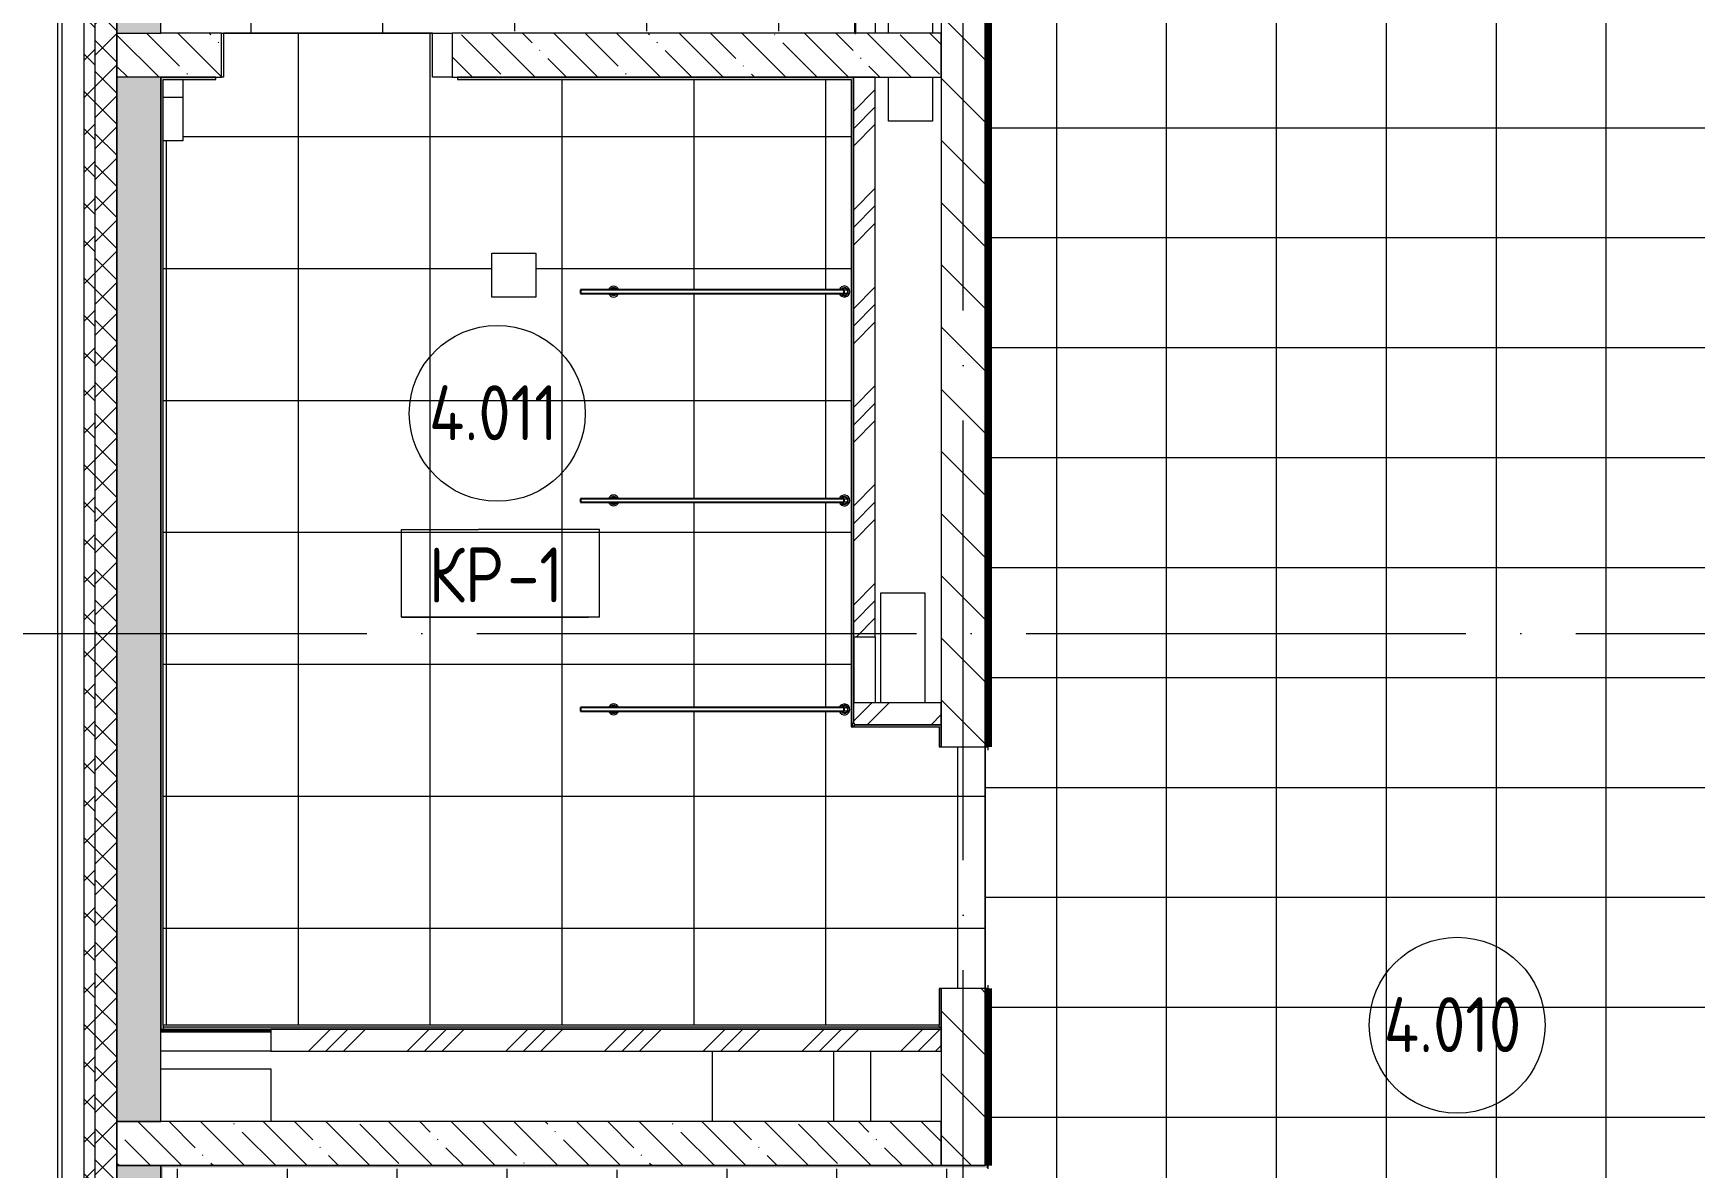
# Model space of a CAD drawing. Header units: millimetres. Extents: x 97 to 61947, y -4357 to 61202.
# Drawn here: x 43030 to 50588, y 37545 to 42705 of the extents above; entities that cross this region are included whole.
import ezdxf

# ---------------------------------------------------------------- set-up
doc = ezdxf.new("R2010")
doc.units = ezdxf.units.MM
doc.linetypes.add('ADSK_Линия сетки', pattern=[2500, 2000, -250, 0, -250])
for name, color, linetype, lineweight in [('A-AREA-____-IDEN', 2, 'Continuous', 20), ('A-FLOR-____-IDEN', 11, 'Continuous', 20), ('A-FLOR-____-OTLN', 192, 'Continuous', 9), ('A-FLOR-____-PATT', 8, 'Continuous', 9), ('A-GENM-____-MCUT', 13, 'Continuous', 9), ('A-GENM-____-OTLN', 13, 'Continuous', 9), ('A-WALL-____-MCUT', 113, 'Continuous', 9), ('A-WALL-____-PATT', 111, 'Continuous', 9), ('A-WALL-FNSH-MCUT', 113, 'Continuous', 9), ('I-WALL-____-OTLN', 2, 'Continuous', 9), ('S-COLS-____-MCUT', 52, 'Continuous', 9), ('S-COLS-____-OTLN', 52, 'Continuous', 9), ('S-GRID-____-OTLN', 1, 'Continuous', 9)]:
    doc.layers.add(name, color=color, linetype=linetype, lineweight=lineweight)
doc.styles.add('GOST Common', font='GOST_Common.ttf', dxfattribs={"width": 0.9, "height": 250})
pattern_1 = [(45, (0, 0), (-224.5064, 224.5064), []), (45, (79.38, 0), (0, 449.0128), []), (45, (-79.38, 0), (0, 449.0128), [])]
pattern_2 = [(135, (0, 0), (-142.5612, -142.5612), []), (135, (142.56, 0), (-142.5612, -142.5612), [252.016, -50.403, 3.353, -47.05])]

# ---------------------------------------------------------------- blocks, each defined once
blk = doc.blocks.new('131_Сантехническая перегородка - СП-1 3 1200-43197775-О_АИ_ПП_12_600_Целиком')
at = {"layer": 'A-GENM-____-MCUT', "color": 130, "lineweight": 25}
for p, q in [((1200, 8), (0, 8)), ((0, 8), (0, -8)), ((1200, -8), (1200, 8)), ((0, -8), (1200, -8))]:
    blk.add_line(p, q, dxfattribs=at)
at = {"layer": 'A-GENM-____-OTLN', "color": 250}
for p, q in [((1206, 8), (1207.7, 8)), ((1209.5, 8), (1213.3, 8)), ((1213.3, -8), (1209.5, -8))]:
    blk.add_line(p, q, dxfattribs=at)
at = {"layer": 'A-GENM-____-OTLN', "color": 250, "flags": 128}
for points in [[(163.3, 8), (162.9, 8.5), (162.6, 9), (162.2, 9.5), (161.8, 9.9), (161.4, 10.4), (161, 10.8), (160.5, 11.2), (160.1, 11.6), (159.6, 12), (159.1, 12.3), (158.6, 12.7), (158.1, 13), (157.6, 13.3), (157.1, 13.6), (156.5, 13.8), (156, 14), (155.4, 14.3), (154.8, 14.4), (154.2, 14.6), (153.6, 14.7), (153.1, 14.9), (152.5, 14.9), (151.9, 15), (151.3, 15.1), (150.7, 15.1), (150.1, 15.1), (149.4, 15), (148.8, 15), (148.2, 14.9), (147.7, 14.8), (147.1, 14.7), (146.5, 14.5), (145.9, 14.4), (145.3, 14.2), (144.8, 13.9), (144.2, 13.7), (143.7, 13.4), (143.1, 13.2), (142.6, 12.9), (142.1, 12.5), (141.6, 12.2), (141.1, 11.8), (140.7, 11.4), (140.2, 11), (139.8, 10.6), (139.4, 10.2), (139, 9.7), (138.6, 9.3), (138.2, 8.8), (137.9, 8.3), (137.7, 8)], [(1213.3, 8), (1212.9, 8.5), (1212.6, 9), (1212.2, 9.5), (1211.8, 9.9), (1211.4, 10.4), (1211, 10.8), (1210.5, 11.2), (1210.1, 11.6), (1209.6, 12), (1209.1, 12.3), (1208.6, 12.7), (1208.1, 13), (1207.6, 13.3), (1207.1, 13.6), (1206.5, 13.8), (1206, 14), (1205.4, 14.3), (1204.8, 14.4), (1204.2, 14.6), (1203.6, 14.7), (1203.1, 14.9), (1202.5, 14.9), (1201.9, 15), (1201.3, 15.1), (1200.7, 15.1), (1200.1, 15.1), (1199.4, 15), (1198.8, 15), (1198.2, 14.9), (1197.7, 14.8), (1197.1, 14.7), (1196.5, 14.5), (1195.9, 14.4), (1195.3, 14.2), (1194.8, 13.9), (1194.2, 13.7), (1193.7, 13.4), (1193.1, 13.2), (1192.6, 12.9), (1192.1, 12.5), (1191.6, 12.2), (1191.1, 11.8), (1190.7, 11.4), (1190.2, 11), (1189.8, 10.6), (1189.4, 10.2), (1189, 9.7), (1188.6, 9.3), (1188.2, 8.8), (1187.9, 8.3), (1187.7, 8)], [(137.7, -8), (138, -8.5), (138.4, -9), (138.8, -9.5), (139.1, -9.9), (139.6, -10.4), (140, -10.8), (140.4, -11.2), (140.9, -11.6), (141.3, -12), (141.8, -12.3), (142.3, -12.7), (142.8, -13), (143.4, -13.3), (143.9, -13.6), (144.5, -13.8), (145, -14), (145.6, -14.3), (146.2, -14.4), (146.7, -14.6), (147.3, -14.7), (147.9, -14.9), (148.5, -14.9), (149.1, -15), (149.7, -15.1), (150.3, -15.1), (150.9, -15.1), (151.5, -15), (152.1, -15), (152.7, -14.9), (153.3, -14.8), (153.9, -14.7), (154.5, -14.5), (155.1, -14.4), (155.6, -14.2), (156.2, -13.9), (156.7, -13.7), (157.3, -13.4), (157.8, -13.2), (158.3, -12.9), (158.9, -12.5), (159.3, -12.2), (159.8, -11.8), (160.3, -11.4), (160.7, -11), (161.2, -10.6), (161.6, -10.2), (162, -9.7), (162.4, -9.3), (162.7, -8.8), (163.1, -8.3), (163.3, -8)], [(1187.7, -8), (1188, -8.5), (1188.4, -9), (1188.8, -9.5), (1189.1, -9.9), (1189.6, -10.4), (1190, -10.8), (1190.4, -11.2), (1190.9, -11.6), (1191.3, -12), (1191.8, -12.3), (1192.3, -12.7), (1192.8, -13), (1193.4, -13.3), (1193.9, -13.6), (1194.5, -13.8), (1195, -14), (1195.6, -14.3), (1196.2, -14.4), (1196.7, -14.6), (1197.3, -14.7), (1197.9, -14.9), (1198.5, -14.9), (1199.1, -15), (1199.7, -15.1), (1200.3, -15.1), (1200.9, -15.1), (1201.5, -15), (1202.1, -15), (1202.7, -14.9), (1203.3, -14.8), (1203.9, -14.7), (1204.5, -14.5), (1205.1, -14.4), (1205.6, -14.2), (1206.2, -13.9), (1206.7, -13.7), (1207.3, -13.4), (1207.8, -13.2), (1208.3, -12.9), (1208.9, -12.5), (1209.3, -12.2), (1209.8, -11.8), (1210.3, -11.4), (1210.7, -11), (1211.2, -10.6), (1211.6, -10.2), (1212, -9.7), (1212.4, -9.3), (1212.7, -8.8), (1213.1, -8.3), (1213.3, -8)]]:
    blk.add_lwpolyline(points, dxfattribs=at)
at = {"layer": 'A-GENM-____-OTLN', "color": 250}
for centre, radius, start, end in [((150.5, 0), 24.6, 19.91127, 160.08873), ((150.5, 0), 17.6, 28.97309, 151.02691), ((150.5, 0), 15.1, 78.86994, 146.21892), ((150.5, 0), 15.1, 33.78108, 53.12397), ((1200.5, 0), 24.6, 360, 160.08873), ((1200.5, 0), 17.6, 360, 151.02691), ((1200.5, 0), 15.1, 78.86994, 146.21892), ((1200.5, 0), 15.1, 33.03077, 53.12397), ((1200.5, 0), 15.1, 0, 32.06077), ((1200.5, 0), 15.1, 327.93923, 0), ((1200.5, 0), 15.1, 360, 6.88422), ((150.5, 0), 24.6, 199.91127, 340.08873), ((150.5, 0), 17.6, 208.97309, 331.02691), ((150.5, 0), 15.1, 213.78108, 233.12397), ((150.5, 0), 15.1, 258.86994, 326.21892), ((1200.5, 0), 24.6, 199.91127, 360), ((1200.5, 0), 17.6, 208.97309, 360), ((1200.5, 0), 15.1, 213.78108, 233.12397), ((1200.5, 0), 15.1, 258.86994, 327.31956)]:
    blk.add_arc(centre, radius, start, end, dxfattribs=at)
for points, knots in [([(1200, 8), (1200.2, 8), (1200.7, 8), (1201.3, 8), (1201.9, 8), (1202.3, 8), (1202.8, 8), (1203.4, 8), (1204.1, 8), (1204.9, 8), (1205.4, 8), (1205.7, 8), (1206, 8), (1206.2, 8), (1206.5, 8), (1207, 8), (1207.8, 8), (1208.5, 8), (1209, 8), (1209.3, 8), (1209.5, 8), (1209.8, 8), (1210.4, 8), (1211, 8), (1211.5, 8), (1211.9, 8), (1212.2, 8), (1212.4, 8), (1212.7, 8), (1213.1, 8), (1213.2, 8), (1213.3, 8)], [-0.5207977, -0.5207977, -0.5207977, -0.5207977, -0.5, -0.4722222, -0.4583333, -0.4444444, -0.4305556, -0.4166667, -0.3888889, -0.3611111, -0.3472222, -0.3402778, -0.3333333, -0.3263889, -0.3194444, -0.3055556, -0.2777778, -0.25, -0.2361111, -0.2291667, -0.2222222, -0.2083333, -0.1944444, -0.1666667, -0.1388889, -0.125, -0.1111111, -0.0972222, -0.0833333, -0.0555556, 0, 0, 0, 0]), ([(1213.3, -8), (1213.2, -8), (1213.1, -8), (1212.7, -8), (1212.4, -8), (1212.1, -8), (1211.7, -8), (1211, -8), (1210.4, -8), (1209.9, -8), (1209.5, -8), (1209, -8), (1208.5, -8), (1207.7, -8), (1206.9, -8), (1206.4, -8), (1206, -8), (1205.8, -8), (1205.6, -8), (1205.3, -8), (1204.7, -8), (1203.9, -8), (1203.1, -8), (1202.5, -8), (1202, -8), (1201.6, -8), (1201, -8), (1200.5, -8), (1200.1, -8), (1200, -8)], [-1, -1, -1, -1, -0.9444444, -0.9166667, -0.9027778, -0.8888889, -0.8611111, -0.8333333, -0.8055556, -0.7916667, -0.7777778, -0.7638889, -0.75, -0.7222222, -0.6944444, -0.6805556, -0.6736111, -0.6666667, -0.6597222, -0.6527778, -0.6388889, -0.6111111, -0.5833333, -0.5694444, -0.5555556, -0.5416667, -0.5277778, -0.5, -0.4890947, -0.4890947, -0.4890947, -0.4890947])]:
    blk.add_open_spline(points, degree=3, knots=knots, dxfattribs=at)
blk = doc.blocks.new('ASML_АР_Отделка Люка - ВО Отделка люков_Грунтовка 0_Шпатлевка 0_Окраска 0_0-42467640-О_АИ_ПП_12_600_Целиком')
at = {"layer": 'A-GENM-____-MCUT', "color": 130, "lineweight": 25}
for p, q in [((150, 3), (-150, 3)), ((-150, 3), (-150, 0)), ((150, 0), (150, 3)), ((-150, 0), (150, 0))]:
    blk.add_line(p, q, dxfattribs=at)
blk = doc.blocks.new('ASML_АР_Отделка Люка - ВО Отделка люков_Грунтовка 0_Шпатлевка 0_Окраска 0_0-42722003-О_АИ_ПП_12_600_Целиком')
at = {"layer": 'A-GENM-____-MCUT', "color": 130, "lineweight": 25}
for p, q in [((250, 3), (-250, 3)), ((-250, 3), (-250, 0)), ((250, 0), (250, 3)), ((-250, 0), (250, 0))]:
    blk.add_line(p, q, dxfattribs=at)
blk = doc.blocks.new('0083_СОШ675_АР_R22_rvt-1-О_АИ_ПП_12_600_Целиком')
at = {"layer": 'A-WALL-____-PATT', "lineweight": 5}
h = blk.add_hatch(dxfattribs=at)
h.set_pattern_fill('FP_16', color=50, style=0, pattern_type=2)
h.set_pattern_definition([(135, (0, 0), (-84.85281, -84.85281), []), (225, (0, 0), (84.85281, -84.85281), [])])
h.paths.add_polyline_path([(136400, -275), (136400, 7725.1), (136350, 7725.1), (136350, -275)])
h.paths.add_polyline_path([(136350, 8625.1), (136400, 8625.1), (136400, 9925), (136350, 9925), (136350, 8745.6)])
h.paths.add_polyline_path([(136350, 10225), (136400, 10225), (136400, 10695), (136350, 10695), (136350, 10375)])
h.paths.add_polyline_path([(136400, 12495), (136400, 12495.4), (136400, 23551), (136350, 23551), (136350, 12495)])
h.paths.add_polyline_path([(136350, 23614), (136400, 23614), (136400, 24176), (136350, 24176), (136350, 23744.8)])
h.paths.add_polyline_path([(136400, 24239), (136400, 25245.2), (136350, 25245.2), (136350, 24239), (136353.9, 24239)])
h.paths.add_polyline_path([(136350, 27045.2), (136400, 27045.2), (136400, 46080.3), (136350, 46080.3), (136350, 27494.6)])
h.paths.add_polyline_path([(136400, 47880.3), (136400, 50520), (136350, 50520), (136350, 47880.3)])
h.paths.add_polyline_path([(136400, 52320), (136400, 53326), (136350, 53326), (136350, 52320)])
h.paths.add_polyline_path([(136350, 53389), (136400, 53389), (136400, 53951), (136350, 53951), (136350, 53743.3)])
h.paths.add_polyline_path([(136350, 54014), (136400, 54014), (136400, 59125), (136350, 59125), (136350, 54212)])
h = blk.add_hatch(dxfattribs=at)
h.set_pattern_fill('FP_17', color=50, style=0, pattern_type=2)
h.set_pattern_definition([(45, (0, 0), (-70.71068, 70.71068), []), (135, (0, 0), (-70.71068, -70.71068), [])])
h.paths.add_polyline_path([(136400, -175), (136500, -175), (136500, 7725.1), (136400, 7725.1), (136400, 3120.9)])
h.paths.add_polyline_path([(136400, 8625.1), (136500, 8625.1), (136500, 10025), (136400, 10025), (136400, 8745.6)])
h.paths.add_polyline_path([(136400, 10225), (136500, 10225), (136500, 10695), (136400, 10695), (136400, 10620.5)])
h.paths.add_polyline_path([(136500, 12495), (136500, 23545), (136437.1, 23545), (136437.1, 23548.7), (136439.4, 23551), (136400, 23551), (136400, 12495)])
h.paths.add_polyline_path([(136485.1, 23551), (136490.6, 23551.9), (136493.1, 23554.5), (136494.1, 23558), (136493.6, 23578.3), (136485.1, 23578.3), (136485.1, 23551.2)])
h.paths.add_polyline_path([(136485.1, 23589), (136494.1, 23589.7), (136494.1, 23605.7), (136496.4, 23608), (136500, 23608), (136500, 24182), (136496.4, 24182), (136494.1, 24184.3), (136494.1, 24200.3), (136485.1, 24200.3), (136485.1, 24176), (136400, 24176), (136400, 23614), (136485.1, 23614), (136485.1, 23589.7)])
h.paths.add_polyline_path([(136485.1, 24211), (136494.1, 24211.7), (136493.1, 24235.5), (136490.6, 24238.1), (136487.1, 24239), (136485.1, 24238.8), (136485.1, 24211.7)])
h.paths.add_polyline_path([(136415.7, 24239), (136439.4, 24239), (136437.1, 24241.3), (136437.1, 24245), (136500, 24245), (136500, 25245.2), (136400, 25245.2), (136400, 24239)])
h.paths.add_polyline_path([(136400, 27045.2), (136500, 27045.2), (136500, 28125), (136400, 28125), (136400, 27494.6)])
h.paths.add_polyline_path([(136500, 28325), (136500, 46080.3), (136400, 46080.3), (136400, 28325)])
h.paths.add_polyline_path([(136500, 47880.3), (136500, 50520), (136400, 50520), (136400, 47880.3)])
h.paths.add_polyline_path([(136400, 52320), (136500, 52320), (136500, 53320), (136437, 53320), (136437, 53323.7), (136439.3, 53326), (136400, 53326), (136400, 52805.8)])
h.paths.add_polyline_path([(136485, 53326), (136490.5, 53326.9), (136493.1, 53329.5), (136494, 53333), (136493.8, 53353.3), (136485, 53353.3), (136485, 53326.2)])
h.paths.add_polyline_path([(136490, 53364), (136490, 53364.7), (136494, 53364.7), (136494, 53380.7), (136496.3, 53383), (136500, 53383), (136500, 53957), (136496.3, 53957), (136494, 53959.3), (136494, 53975.3), (136485, 53975.3), (136485, 53951), (136400, 53951), (136400, 53389), (136485, 53389), (136485, 53364)])
h.paths.add_polyline_path([(136485, 53986), (136494, 53986.7), (136493.1, 54010.5), (136490.5, 54013.1), (136487, 54014), (136485, 54013.8), (136485, 53986.7)])
h.paths.add_polyline_path([(136400, 54014), (136439.3, 54014), (136437, 54016.3), (136437, 54020), (136500, 54020), (136500, 59075), (136400, 59075), (136400, 54094.8)])
h = blk.add_hatch(dxfattribs=at)
h.set_pattern_fill('FP_8', color=50, style=0, pattern_type=2)
h.set_pattern_definition([(135, (0, 0), (-141.42136, -141.42136), [])])
h.paths.add_polyline_path([(140450, 37555.2), (140450, 38360), (140250, 38360), (140250, 37555.2)])
h.paths.add_polyline_path([(140450, 39460), (140450, 45325), (140250, 45325), (140250, 39460)])
h = blk.add_hatch(dxfattribs=at)
h.set_pattern_fill('FP_18', color=50, style=0, pattern_type=2)
h.set_pattern_definition([(50, (0, 0), (364.3679, -31.8783), [38.1, -419.1]), (355, (0, 0), (-70.48585, 382.1133), [30.48, -335.28]), (100.451, (30.36, -2.66), (293.885, 350.2334), [32.38, -356.18]), (46.184, (0, 101.6), (542.1585, -84.0858), [57.15, -628.65]), (96.636, (45.2, 94.6), (474.8049, 494.8554), [48.57, -534.27]), (351.184, (0, 101.6), (474.8102, 494.85), [45.72, -502.92]), (21, (50.8, 76.2), (303.22847, -204.53046), [38.1, -419.1]), (326, (50.8, 76.2), (123.6039, 368.376), [30.48, -335.28]), (71.451, (76.07, 59.16), (426.8341, 163.8427), [32.38, -356.18]), (37.5, (0, 0), (6.17665, 169.11015), [16.764, -314.452, 16.764, -323.596, -336.55]), (37.5, (0, 0), (6.17665, 169.11015), [-671.576, 16.764, -319.786]), (7.5, (0, 0), (133.63888, 200.3615), [16.764, -177.292, 16.764, -306.832, -128.27]), (7.5, (0, 0), (133.63888, 200.3615), [-517.652, 16.764, -111.506]), (327.5, (-113.28, 0), (271.18182, -11.45836), [16.764, -110.236, 16.764, -379.476, -525.78]), (327.5, (-113.28, 0), (271.18182, -11.45836), [-523.24, 16.764, -509.016]), (317.5, (-164.08, 0), (296.2585, 50.85285), [16.764, -148.336, 16.764, -246.38, -373.38]), (317.5, (-164.08, 0), (296.2585, 50.85285), [-428.244, 16.764, -356.616])])
h.paths.add_polyline_path([(136664.4, 33525), (136700, 33525), (136700, 37555.2), (136500, 37555.2), (136500, 33525)])
h.paths.add_polyline_path([(136500, 37755.2), (136700, 37755.2), (136700, 42505), (136500, 42505), (136500, 37806.6)])
h.paths.add_polyline_path([(136500, 42705), (136700, 42705), (136700, 45125), (136500, 45125), (136500, 43431.3)])
h = blk.add_hatch(dxfattribs=at)
h.set_pattern_fill('FP_7', color=50, style=0, pattern_type=2)
h.set_pattern_definition(pattern_2)
h.paths.add_polyline_path([(139857, 42505), (140250, 42505), (140250, 42705), (138025, 42705), (138025, 42505), (139378.4, 42505)])
h.paths.add_polyline_path([(136975, 42505), (136975, 42705), (136500, 42705), (136500, 42505), (136700, 42505)])
h = blk.add_hatch(dxfattribs=at)
h.set_pattern_fill('FP_9', color=50, style=0, pattern_type=2)
h.set_pattern_definition(pattern_1)
h.paths.add_polyline_path([(139853, 39960), (139950, 39960), (139950, 42505), (139850, 42505), (139850, 39960)])
h = blk.add_hatch(dxfattribs=at)
h.set_pattern_fill('FP_9', color=50, style=0, pattern_type=2)
h.set_pattern_definition(pattern_1)
h.paths.add_polyline_path([(139921.2, 39560), (140250, 39560), (140250, 39660), (139850, 39660), (139850, 39565), (139855, 39564.3), (139855, 39560)])
h = blk.add_hatch(dxfattribs=at)
h.set_pattern_fill('FP_9', color=50, style=0, pattern_type=2)
h.set_pattern_definition(pattern_1)
h.paths.add_polyline_path([(137207.2, 38075), (140250, 38075), (140250, 38175), (137200, 38175), (137200, 38075)])
h = blk.add_hatch(dxfattribs=at)
h.set_pattern_fill('FP_7', color=50, style=0, pattern_type=2)
h.set_pattern_definition(pattern_2)
h.paths.add_polyline_path([(140250, 37555.2), (140250, 37755.2), (136500, 37755.2), (136500, 37555.2), (139378.4, 37555.2)])
at = {"layer": 'A-FLOR-____-OTLN', "color": 250}
for p, q in [((140010, 42705), (140010, 43205)), ((140210, 43205), (140210, 42705)), ((140010, 42305), (140010, 42505)), ((140210, 42505), (140210, 42305)), ((136710, 42415), (136800, 42415)), ((140210, 42305), (140010, 42305)), ((139975, 39660), (139975, 40160)), ((139975, 40160), (140175, 40160)), ((140175, 40160), (140175, 39660)), ((139210, 37755.2), (139210, 38075)), ((139760, 38075), (139760, 37755.2)), ((139930, 37755.2), (139930, 38075)), ((136700, 37995), (137200, 37995)), ((137200, 37995), (137200, 37755.2))]:
    blk.add_line(p, q, dxfattribs=at)
at = {"layer": 'A-WALL-____-MCUT', "color": 50, "lineweight": 5}
for p, q in [((136250, 46080.3), (136250, 27045.2)), ((136500, 42705), (136700, 42705)), ((136700, 42505), (136500, 42505)), ((136700, 37755.2), (136500, 37755.2)), ((136500, 37755.2), (136700, 37755.2)), ((136500, 37555.2), (136700, 37555.2)), ((136700, 37555.2), (136500, 37555.2))]:
    blk.add_line(p, q, dxfattribs=at)
at = {"layer": 'A-WALL-____-MCUT', "color": 90, "lineweight": 13}
for p, q in [((136350, 46080.3), (136350, 27045.2)), ((136400, 46080.3), (136400, 28325)), ((140250, 45325), (140250, 39460)), ((140450, 39460), (140450, 45325)), ((136500, 42705), (136500, 45125)), ((136500, 45125), (136500, 42705)), ((136700, 42705), (136700, 45125)), ((136500, 42705), (136500, 42505)), ((136975, 42705), (136700, 42705)), ((136975, 42505), (136975, 42705)), ((139857, 42705), (138025, 42705)), ((138025, 42705), (138025, 42505)), ((140250, 42705), (139860, 42705)), ((140250, 42505), (140250, 42705)), ((136500, 37755.2), (136500, 42505)), ((136500, 42505), (136500, 37755.2)), ((136700, 42505), (136975, 42505)), ((136700, 38168), (136700, 42505)), ((138025, 42505), (140250, 42505)), ((139950, 42505), (139850, 42505)), ((139850, 42505), (139850, 39960)), ((139950, 39960), (139950, 42505)), ((139853, 39960), (139950, 39960)), ((139850, 39660), (139850, 39565)), ((140250, 39660), (139853, 39660)), ((140250, 39560), (140250, 39660)), ((139855, 39560), (140250, 39560)), ((140250, 39460), (140450, 39460)), ((140250, 38360), (140250, 37555.2)), ((140450, 38360), (140250, 38360)), ((140450, 37555.2), (140450, 38360)), ((140250, 38175), (137200, 38175)), ((137200, 38175), (137200, 38168)), ((140250, 38075), (140250, 38175)), ((136700, 37755.2), (136700, 38165)), ((137200, 38165), (137200, 38075)), ((137200, 38075), (140250, 38075)), ((136500, 37755.2), (136500, 37555.2)), ((140250, 37755.2), (136700, 37755.2)), ((140250, 37555.2), (140250, 37755.2)), ((136500, 33525), (136500, 37555.2)), ((136500, 37555.2), (136500, 33525)), ((136700, 37555.2), (140250, 37555.2)), ((136700, 33525), (136700, 37555.2)), ((140250, 37555.2), (140450, 37555.2))]:
    blk.add_line(p, q, dxfattribs=at)
at = {"layer": 'A-WALL-____-MCUT', "color": 250}
for p, q in [((136500, 42505), (136500, 42705)), ((136500, 37555.2), (136500, 37755.2))]:
    blk.add_line(p, q, dxfattribs=at)
at = {"layer": 'A-WALL-FNSH-MCUT', "color": 250}
blk.add_line((136230, 46080.3), (136230, 27045.2), dxfattribs=at)
at = {"layer": 'I-WALL-____-OTLN', "color": 250}
for p, q in [((139950, 43205), (139950, 42705)), ((139950, 39960), (139950, 39660)), ((137200, 38075), (136700, 38075))]:
    blk.add_line(p, q, dxfattribs=at)
at = {"layer": 'A-GENM-____-OTLN', "color": 250, "lineweight": 9, "rotation": 90}
for name, p in [('ASML_АР_Отделка Люка - ВО Отделка люков_Грунтовка 0_Шпатлевка 0_Окраска 0_0-42722003-О_АИ_ПП_12_600_Целиком', (139860, 42955)), ('ASML_АР_Отделка Люка - ВО Отделка люков_Грунтовка 0_Шпатлевка 0_Окраска 0_0-42467640-О_АИ_ПП_12_600_Целиком', (139853, 39810))]:
    blk.add_blockref(name, p, dxfattribs=at)
at = {"layer": 'A-GENM-____-OTLN', "color": 250, "lineweight": 9}
for name, p in [('131_Сантехническая перегородка - СП-1 3 1200-43197775-О_АИ_ПП_12_600_Целиком', (138609, 41530)), ('131_Сантехническая перегородка - СП-1 3 1200-43197775-О_АИ_ПП_12_600_Целиком', (138609, 40580)), ('131_Сантехническая перегородка - СП-1 3 1200-43197775-О_АИ_ПП_12_600_Целиком', (138609, 39630)), ('ASML_АР_Отделка Люка - ВО Отделка люков_Грунтовка 0_Шпатлевка 0_Окраска 0_0-42722003-О_АИ_ПП_12_600_Целиком', (136950, 38165))]:
    blk.add_blockref(name, p, dxfattribs=at)
blk = doc.blocks.new('BSC_Колонна _Прямоугольная - ПР-1_Профиль торцевой для плитки-3507858-О_АИ_ПП_12_600_Целиком')
at = {"layer": 'S-COLS-____-MCUT'}
for p, q in [((5, 5), (-5, 5)), ((-5, 5), (-5, -5)), ((5, -5), (5, 5)), ((-5, -5), (5, -5))]:
    blk.add_line(p, q, dxfattribs=at)
blk = doc.blocks.new('ADSK_Марка_Помещение_ОдноЗначение - Номер-159740-О_АИ_ПП_12_600_Целиком')
at = {"layer": 'A-AREA-____-IDEN'}
blk.add_circle((0, 0), 4, dxfattribs=at)
blk = doc.blocks.new('ADSK_Марка_Перекрытие - Типоразмер_ADSK_Марка-158127-О_АИ_ПП_12_600_Целиком')
at = {"layer": 'A-FLOR-____-IDEN'}
for p, q in [((-4.5, 4), (-1, 4)), ((-4.5, 0), (-4.5, 4)), ((4.5, 4), (-1, 4)), ((4.5, 0), (4.5, 4)), ((4.5, 0), (-4.5, 0)), ((-4.5, 0), (4, 0))]:
    blk.add_line(p, q, dxfattribs=at)

msp = doc.modelspace()

# ---------------------------------------------------------------- hatches: boundary and pattern name
at = {"layer": 'A-FLOR-____-PATT'}
h = msp.add_hatch(dxfattribs=at)
h.set_pattern_fill('FP_46', color=256, style=0, pattern_type=2)
h.set_pattern_definition([(270, (50685.3, 19775), (500, 3e-14), []), (0, (50685.3, 19775), (0, 500), [])])
h.paths.add_polyline_path([(51419.818278, 40.000586), (51945.296357, 40.000586), (51945.296357, 774.999414), (51960.296357, 774.999414), (51960.296357, 3274.999414), (51945.296357, 3274.999414), (51945.296357, 10125), (51960.318278, 10125), (51960.296357, 12625), (51945.296357, 12625), (51945.296357, 14045.003957), (51960.318278, 14045.003957), (51960.296357, 15295.003957), (51945.296357, 15295.003957), (51945.296357, 18345), (51960.296357, 18345), (51960.296357, 20845), (51945.296357, 20845), (51945.296357, 27299.999), (51960.318278, 27299.999), (51960.296357, 29799.999), (51945.296357, 29799.999), (51945.296357, 36649.999), (51960.318278, 36649.999), (51960.296357, 39149.999), (51945.296357, 39149.999), (51945.296357, 42275.000586), (51960.296357, 42275.000586), (51960.296357, 44775.000586), (51945.296357, 44775.000586), (51945.296357, 45324.96901), (47375.318278, 45324.96901), (47374.265322, 39459.99902), (47360.318278, 39459.99902), (47360.318278, 38359.99902), (47375.318278, 38359.99902), (47374.265322, 37555.151496), (47370.318278, 37555.151496), (47370.318278, 37545.151496), (47360.318278, 37545.151496), (47360.318278, 37540.151496), (46137.818278, 37540.151496), (46137.818278, 37535.151496), (45622.818278, 37535.151496), (45622.818278, 37540.151496), (43625.318278, 37540.151496), (43625.318278, 33539.968424), (47360.318278, 33539.968424), (47360.318278, 33534.968424), (47370.318278, 33534.968424), (47370.318278, 33524.968424), (47375.318278, 33524.968424), (47374.265322, 31944.999575), (47160.318278, 31944.53929), (47160.318278, 30445.000161), (47375.318278, 30444.201247), (47374.265322, 28125.000984), (47370.318278, 28125.000984), (47370.318278, 28115.000984), (47360.318278, 28115.000984), (47360.318278, 28110.000984), (43625.296357, 28110.000984), (43625.296357, 25260.167367), (47360.318278, 25260.167367), (47360.318278, 25255.167367), (47370.318278, 25255.167367), (47370.318278, 25245.167367), (47375.318278, 25244.44943), (47374.265322, 24992.999575), (47360.318278, 24992.999575), (47360.318278, 23892.999575), (47375.318278, 23892.999575), (47374.265322, 23254.166194), (47360.318278, 23254.166194), (47360.318278, 23179.166781), (47160.318278, 23179.166781), (47160.318278, 22254.166781), (47360.318278, 22254.166781), (47360.318278, 22154.166194), (47375.318278, 22154.166194), (47374.265322, 20894.999393), (47360.318278, 20894.999393), (47360.318278, 19794.999393), (47375.318278, 19794.999393), (47374.265322, 18423.996862), (47360.318278, 18423.996862), (47360.318278, 17323.996862), (47375.318278, 17323.996862), (47375.318278, 13483.56847), (47380.318278, 13483.56847), (47380.318278, 12968.56847), (47375.318278, 12968.56847), (47374.265322, 12800.000586), (47370.318278, 12799.736832), (47370.318278, 12790.000586), (47360.318278, 12790.000586), (47360.318278, 12785.000586), (43625.318278, 12785.000586), (43625.318278, 10440.001172), (47360.318278, 10440.001172), (47360.318278, 10435.001172), (47370.318278, 10435.001172), (47370.318278, 10425.001172), (47375.318278, 10425.001172), (47374.265322, 8649.999414), (47360.318278, 8649.999414), (47360.318278, 8749.999414), (47160.318278, 8749.999414), (47160.318278, 7110), (47375.318278, 7109.999414), (47375.318278, 40.000586), (49545.451646, 40.000586)])
h.paths.add_polyline_path([(51960.296357, 4325), (51960.318278, 4325), (51960.296357, 4995.779567)])
h.paths.add_polyline_path([(51960.296357, 15334.992672), (51960.318278, 15334.992672), (51960.296357, 16245.202325)])
h.paths.add_polyline_path([(51960.296357, 22325), (51960.318278, 22325), (51960.296357, 22807.3656)])
h = msp.add_hatch(dxfattribs=at)
h.set_pattern_fill('FP_34', color=256, style=0, pattern_type=2)
h.set_pattern_definition([(90, (45220.3, 43460), (-600, 4e-14), []), (180, (45220.3, 43460), (-7e-14, -600), [])])
h.paths.add_polyline_path([(44117.485837, 42704.999414), (44960.296357, 42705.000586), (44960.296357, 42715.001172), (46750.318278, 42715.001172), (46750.318278, 44057.999414), (44715.291417, 44057.999414), (44715.291417, 44288), (43620.318278, 44288), (43620.318278, 42715.001172), (43860.296357, 42715.001172), (43860.296357, 42705.001172), (43885.296357, 42705.001172)])
h.paths.add_polyline_path([(45315.296357, 43325), (45115.296357, 43325), (45115.296357, 43525), (45315.296357, 43525)])
h = msp.add_hatch(dxfattribs=at)
h.set_pattern_fill('FP_30', color=256, style=0, pattern_type=2)
h.set_pattern_definition([(0, (45435.3, 39835), (0, 600), []), (90, (45435.3, 39835), (-600, 4e-14), [])])
h.paths.add_polyline_path([(43994.094575, 38195.000586), (47150.318278, 38195.000586), (47150.318278, 38359.99902), (47360.318278, 38359.999606), (47360.318172, 39459.99902), (47150.318278, 39459.99902), (47150.318278, 39549.999606), (46750.318278, 39549.999606), (46750.318278, 42495.001172), (44960.296357, 42495.001172), (44960.296357, 42505.000586), (44845.318278, 42505.001172), (44845.318278, 42705.000586), (43895.318278, 42705.000586), (43895.318278, 42505.001172), (43860.296357, 42505.000586), (43860.296357, 42495.001172), (43710.296357, 42493.855426), (43710.296357, 42215.000586), (43620.318278, 42215.000586), (43620.318278, 38195.000586), (43655.785384, 38195.000586)])
h.paths.add_polyline_path([(45677.406227, 39606.595897), (45662.1977, 39606.595897), (45649.893743, 39615.535245), (45647.793407, 39621.999414), (45519.318278, 39621.999414), (45519.318278, 39637.999414), (45647.793407, 39637.999414), (45649.893743, 39644.463583), (45662.1977, 39653.40293), (45677.406227, 39653.40293), (45689.710184, 39644.463583), (45691.810519, 39637.999414), (46697.793407, 39637.999414), (46699.893743, 39644.463583), (46712.1977, 39653.40293), (46727.406227, 39653.40293), (46739.710184, 39644.463583), (46744.409877, 39629.999414), (46739.710184, 39615.535245), (46725.69995, 39606.595897), (46712.1977, 39606.595897), (46699.893743, 39615.535245), (46697.793407, 39621.999414), (45691.810519, 39621.999414), (45689.710184, 39615.535245), (45682.227287, 39610.098603)])
h.paths.add_polyline_path([(45669.801963, 39614.928346), (45671.34623, 39616.277348), (45669.710474, 39617.079341), (45667.955845, 39615.693033), (45669.710474, 39614.966242)])
h.paths.add_polyline_path([(46719.801963, 39614.928346), (46721.34623, 39616.277348), (46718.335321, 39616.508693), (46717.955845, 39615.693033), (46719.710474, 39614.966242)])
h.paths.add_polyline_path([(45672.29697, 39615.961811), (45680.458818, 39619.34256), (45680.458818, 39621.999414), (45678.709291, 39621.092086), (45677.406227, 39618.193464), (45672.823881, 39616.219539)])
h.paths.add_polyline_path([(46722.29697, 39615.961811), (46730.458818, 39619.34256), (46730.458818, 39621.999414), (46728.709291, 39621.092086), (46727.406227, 39618.193464), (46722.823881, 39616.219539)])
h.paths.add_polyline_path([(46711.761962, 39618.258624), (46711.015461, 39619.34256), (46710.824867, 39621.999414), (46708.201888, 39621.619697), (46710.65774, 39618.716008), (46711.069018, 39618.54565)])
h.paths.add_polyline_path([(45661.761962, 39618.258624), (45661.015461, 39619.34256), (45660.824867, 39621.999414), (45658.381956, 39621.184973), (45659.379606, 39619.245428), (45661.069018, 39618.54565)])
h.paths.add_polyline_path([(45663.961969, 39619.245428), (45663.961969, 39621.999414), (45662.570887, 39621.999414), (45663.912907, 39619.34256)])
h.paths.add_polyline_path([(46713.961969, 39619.245428), (46713.961969, 39621.999414), (46712.570887, 39621.999414), (46713.912907, 39619.34256)])
h.paths.add_polyline_path([(46734.446528, 39628.969744), (46734.611626, 39630.630502), (46734.35022, 39629.999414)])
h.paths.add_polyline_path([(46725.641957, 39637.999414), (46727.03304, 39637.999414), (46725.629438, 39640.656268), (46725.28702, 39637.999414)])
h.paths.add_polyline_path([(45681.559323, 39637.999414), (45680.224321, 39640.7534), (45678.588466, 39640.656268), (45678.77906, 39637.999414), (45680.458818, 39637.999414)])
h.paths.add_polyline_path([(45659.145109, 39637.999414), (45660.830029, 39637.999414), (45662.1977, 39641.805364), (45659.145109, 39640.656268), (45658.044604, 39637.999414)])
h.paths.add_polyline_path([(45677.03304, 39637.999414), (45675.629438, 39640.656268), (45675.641957, 39637.999414)])
h.paths.add_polyline_path([(46731.559323, 39637.999414), (46730.224321, 39640.7534), (46728.588466, 39640.656268), (46728.77906, 39637.999414), (46730.458818, 39637.999414)])
h.paths.add_polyline_path([(46710.830029, 39637.999414), (46712.1977, 39641.805364), (46709.145109, 39640.656268), (46709.145109, 39637.999414)])
h.paths.add_polyline_path([(45669.893452, 39642.919487), (45671.648081, 39644.305795), (45669.801963, 39645.070482), (45668.257697, 39643.72148), (45669.801963, 39642.964343)])
h.paths.add_polyline_path([(46719.893452, 39642.919487), (46721.648081, 39644.305795), (46719.318278, 39644.870133), (46718.257697, 39643.72148), (46719.801963, 39642.964343)])
h.paths.add_polyline_path([(45677.406227, 40556.595897), (45662.1977, 40556.595897), (45649.893743, 40565.535245), (45647.793407, 40571.999414), (45519.318278, 40571.999414), (45519.318278, 40587.999414), (45647.793407, 40587.999414), (45649.893743, 40594.463583), (45662.1977, 40603.40293), (45677.406227, 40603.40293), (45689.710184, 40594.463583), (45691.810519, 40587.999414), (46697.793407, 40587.999414), (46699.893743, 40594.463583), (46712.1977, 40603.40293), (46727.406227, 40603.40293), (46739.710184, 40594.463583), (46744.409877, 40579.999414), (46739.710184, 40565.535245), (46727.406227, 40556.595897), (46712.1977, 40556.595897), (46699.893743, 40565.535245), (46697.793407, 40571.999414), (45691.810519, 40571.999414), (45689.710184, 40565.535245), (45682.227287, 40560.098603)])
h.paths.add_polyline_path([(45669.801963, 40564.928346), (45671.34623, 40566.277348), (45669.710474, 40567.079341), (45667.955845, 40565.693033), (45669.710474, 40564.966242)])
h.paths.add_polyline_path([(46719.801963, 40564.928346), (46721.34623, 40566.277348), (46719.318278, 40566.916591), (46717.955845, 40565.693033), (46719.710474, 40564.966242)])
h.paths.add_polyline_path([(46722.29697, 40565.961811), (46730.458818, 40569.34256), (46730.458818, 40571.999414), (46728.709291, 40571.092086), (46727.406227, 40568.193464), (46722.823881, 40566.219539)])
h.paths.add_polyline_path([(45672.29697, 40565.961811), (45680.458818, 40569.34256), (45680.458818, 40571.999414), (45678.709291, 40571.092086), (45677.406227, 40568.193464), (45672.823881, 40566.219539)])
h.paths.add_polyline_path([(45661.761962, 40568.258624), (45661.015461, 40569.34256), (45660.824867, 40571.999414), (45658.381956, 40571.184973), (45659.379606, 40569.245428), (45661.069018, 40568.54565)])
h.paths.add_polyline_path([(46711.761962, 40568.258624), (46711.015461, 40569.34256), (46710.824867, 40571.999414), (46708.044604, 40571.999414), (46709.379606, 40569.245428), (46711.069018, 40568.54565)])
h.paths.add_polyline_path([(45663.961969, 40569.245428), (45663.961969, 40571.999414), (45662.570887, 40571.999414), (45663.912907, 40569.34256)])
h.paths.add_polyline_path([(46713.961969, 40569.245428), (46713.961969, 40571.999414), (46712.570887, 40571.999414), (46713.912907, 40569.34256)])
h.paths.add_polyline_path([(46734.446528, 40578.969744), (46734.611626, 40580.630502), (46734.35022, 40579.999414)])
h.paths.add_polyline_path([(46725.28702, 40587.999414), (46727.03304, 40587.999414), (46725.629438, 40590.656268)])
h.paths.add_polyline_path([(45659.145109, 40587.999414), (45660.830029, 40587.999414), (45662.1977, 40591.805364), (45659.145109, 40590.656268), (45658.044604, 40587.999414)])
h.paths.add_polyline_path([(45675.28702, 40587.999414), (45677.03304, 40587.999414), (45675.629438, 40590.656268)])
h.paths.add_polyline_path([(46731.559323, 40587.999414), (46730.224321, 40590.7534), (46728.588466, 40590.656268), (46728.77906, 40587.999414), (46730.458818, 40587.999414)])
h.paths.add_polyline_path([(45681.559323, 40587.999414), (45680.224321, 40590.7534), (45678.588466, 40590.656268), (45678.77906, 40587.999414), (45680.458818, 40587.999414)])
h.paths.add_polyline_path([(46710.830029, 40587.999414), (46712.1977, 40591.805364), (46709.145109, 40590.656268), (46709.145109, 40587.999414)])
h.paths.add_polyline_path([(45669.893452, 40592.919487), (45671.648081, 40594.305795), (45669.801963, 40595.070482), (45668.257697, 40593.72148), (45669.801963, 40592.964343)])
h.paths.add_polyline_path([(46719.893452, 40592.919487), (46721.648081, 40594.305795), (46719.318278, 40594.870133), (46718.257697, 40593.72148), (46719.801963, 40592.964343)])
h.paths.add_polyline_path([(45315.296357, 41505), (45115.296357, 41505), (45115.296357, 41705), (45315.296357, 41705), (45315.296357, 41556.403529)])
h.paths.add_polyline_path([(45662.1977, 41506.595897), (45649.893743, 41515.535245), (45647.793407, 41521.999414), (45519.318278, 41521.999414), (45519.318278, 41537.999414), (45647.793407, 41537.999414), (45649.893743, 41544.463583), (45662.1977, 41553.40293), (45677.406227, 41553.40293), (45689.710184, 41544.463583), (45691.810519, 41537.999414), (46697.793407, 41537.999414), (46699.893743, 41544.463583), (46712.1977, 41553.40293), (46727.406227, 41553.40293), (46739.710184, 41544.463583), (46744.409877, 41529.999414), (46739.710184, 41515.535245), (46727.406227, 41506.595897), (46712.1977, 41506.595897), (46699.893743, 41515.535245), (46697.793407, 41521.999414), (45691.810519, 41521.999414), (45689.710184, 41515.535245), (45677.406227, 41506.595897), (45669.801963, 41506.595897)])
h.paths.add_polyline_path([(45669.801963, 41514.928346), (45671.34623, 41516.277348), (45669.710474, 41517.079341), (45667.955845, 41515.693033), (45669.710474, 41514.966242)])
h.paths.add_polyline_path([(46719.801963, 41514.928346), (46721.34623, 41516.277348), (46719.318278, 41516.916591), (46717.955845, 41515.693033), (46719.710474, 41514.966242)])
h.paths.add_polyline_path([(45672.29697, 41515.961811), (45680.458818, 41519.34256), (45680.458818, 41521.999414), (45678.709291, 41521.092086), (45677.406227, 41518.193464), (45672.823881, 41516.219539)])
h.paths.add_polyline_path([(46722.29697, 41515.961811), (46730.458818, 41519.34256), (46730.458818, 41521.999414), (46728.709291, 41521.092086), (46727.406227, 41518.193464), (46722.823881, 41516.219539)])
h.paths.add_polyline_path([(45661.761962, 41518.258624), (45661.015461, 41519.34256), (45660.824867, 41521.999414), (45658.381956, 41521.184973), (45659.379606, 41519.245428), (45661.069018, 41518.54565)])
h.paths.add_polyline_path([(46711.761962, 41518.258624), (46711.015461, 41519.34256), (46710.824867, 41521.999414), (46708.044604, 41521.999414), (46709.379606, 41519.245428), (46711.069018, 41518.54565)])
h.paths.add_polyline_path([(45663.961969, 41519.245428), (45663.961969, 41521.999414), (45662.570887, 41521.999414), (45663.912907, 41519.34256)])
h.paths.add_polyline_path([(46713.961969, 41519.245428), (46713.961969, 41521.999414), (46712.570887, 41521.999414), (46713.912907, 41519.34256)])
h.paths.add_polyline_path([(46734.446528, 41528.969744), (46734.611626, 41530.630502), (46734.35022, 41529.999414)])
h.paths.add_polyline_path([(45678.77906, 41537.999414), (45681.22197, 41538.813855), (45680.224321, 41540.7534), (45678.588466, 41540.656268), (45678.713658, 41538.911108)])
h.paths.add_polyline_path([(46725.641957, 41537.999414), (46727.03304, 41537.999414), (46725.629438, 41540.656268), (46725.28702, 41537.999414)])
h.paths.add_polyline_path([(45658.044604, 41537.999414), (45660.830029, 41537.999414), (45662.1977, 41541.805364), (45659.145109, 41540.656268)])
h.paths.add_polyline_path([(45677.03304, 41537.999414), (45675.629438, 41540.656268), (45675.641957, 41537.999414)])
h.paths.add_polyline_path([(46709.145109, 41537.999414), (46710.830029, 41537.999414), (46712.1977, 41541.805364), (46709.145109, 41540.656268), (46708.044604, 41537.999414)])
h.paths.add_polyline_path([(46728.77906, 41537.999414), (46731.559323, 41537.999414), (46730.224321, 41540.7534), (46728.588466, 41540.656268), (46728.713658, 41538.911108)])
h.paths.add_polyline_path([(45669.893452, 41542.919487), (45671.648081, 41544.305795), (45669.801963, 41545.070482), (45668.257697, 41543.72148), (45669.801963, 41542.964343)])
h.paths.add_polyline_path([(46719.893452, 41542.919487), (46721.648081, 41544.305795), (46719.318278, 41544.870133), (46718.257697, 41543.72148), (46719.801963, 41542.964343)])
at = {"layer": 'A-WALL-____-PATT'}
h = msp.add_hatch(color=7, dxfattribs=at)
h.paths.add_polyline_path([(47370.318278, 37555.151496), (47370.318278, 38359.99902), (47360.318278, 38359.99902), (47360.318278, 37555.151496)])
h.paths.add_polyline_path([(47370.318278, 39459.99902), (47370.318278, 45324.96901), (47360.318278, 45324.96901), (47360.318278, 39459.99902)])
h = msp.add_hatch(color=7, dxfattribs=at)
h.paths.add_polyline_path([(43620.318278, 42495.001172), (43860.296357, 42495.001172), (43860.296357, 42505.001172), (43610.318278, 42505.001172), (43610.318278, 42495.001172)])
h.paths.add_polyline_path([(46750.318278, 42495.001172), (46750.318278, 42505.001172), (44960.296357, 42505.001172), (44960.296357, 42495.001172), (46288.672161, 42495.001172)])
for points in [[(43610.318278, 38175.000586), (43620.318278, 38175.000586), (43620.318278, 42495.001172), (43610.318278, 42493.855426), (43610.318278, 38185.000586)], [(46760.318278, 39549.999606), (46760.318278, 39554.999606), (46755.318278, 39554.999606), (46755.318278, 39564.999606), (46760.318278, 39564.999606), (46760.318278, 42505.001172), (46750.318278, 42505.001172), (46750.318278, 39549.999606), (46755.318278, 39549.999606)], [(46765.318278, 39549.999606), (47150.318278, 39549.999606), (47150.318278, 39559.999606), (46765.318278, 39559.999606), (46765.318278, 39554.999606), (46760.318278, 39554.999606), (46760.318278, 39549.999606)], [(47160.318278, 38175.000586), (47160.318278, 38185.000586), (43620.318278, 38185.000586), (43620.318278, 38175.000586), (47150.318278, 38175.000586)], [(47370.318278, 37545.151496), (47370.318278, 37555.151496), (43610.318278, 37555.151496), (43610.318278, 37545.151496), (46288.672161, 37545.151496)], [(43620.318278, 33534.968424), (43620.318278, 37545.151496), (43610.318278, 37545.151496), (43610.318278, 33534.968424)]]:
    msp.add_hatch(color=7, dxfattribs=at).paths.add_polyline_path(points)
h = msp.add_hatch(color=7, dxfattribs=at)
h.paths.add_polyline_path([(47160.318278, 38185.000586), (47160.318278, 38359.99902), (47150.318278, 38359.99902), (47150.318278, 38185.000586)])
h.paths.add_polyline_path([(47160.318278, 39459.99902), (47160.318278, 39559.999606), (47150.318278, 39559.999606), (47150.318278, 39459.99902)])

# ---------------------------------------------------------------- linework, layer by layer
at = {"layer": 'A-FLOR-____-OTLN'}
for p, q in [((43885.296357, 42704.999414), (44935.296357, 42704.999414)), ((44845.318278, 42705.000586), (43895.318278, 42705.000586)), ((43895.318278, 42705.000586), (43895.318278, 42505.001172)), ((44845.318278, 42505.001172), (44845.318278, 42705.000586)), ((43710.296357, 42493.855426), (43710.296357, 42215.000586)), ((43895.318278, 42505.001172), (43885.296357, 42505.001172)), ((44935.296357, 42505.001172), (44845.318278, 42505.001172)), ((43710.296357, 42215.000586), (43620.318278, 42215.000586)), ((45115.296357, 41505), (45115.296357, 41705)), ((45115.296357, 41705), (45315.296357, 41705)), ((45315.296357, 41705), (45315.296357, 41505)), ((45315.296357, 41505), (45115.296357, 41505)), ((47360.318278, 38359.999606), (47360.318278, 39459.99902)), ((47360.318278, 39459.99902), (47360.318278, 38359.99902))]:
    msp.add_line(p, q, dxfattribs=at)
at = {"layer": 'A-WALL-____-MCUT', "color": 7}
for p, q in [((47360.318278, 45324.96901), (47360.318278, 39459.99902)), ((47370.318278, 39459.99902), (47370.318278, 45334.96901)), ((47360.318278, 39459.99902), (47370.318278, 39459.99902)), ((47370.318278, 38359.99902), (47360.318278, 38359.99902)), ((47360.318278, 38359.99902), (47360.318278, 37555.151496)), ((47370.318278, 37545.151496), (47370.318278, 38359.99902)), ((47360.318278, 37555.151496), (43610.318278, 37555.151496)), ((43610.318278, 37555.151496), (43610.318278, 33524.968424))]:
    msp.add_line(p, q, dxfattribs=at)
at = {"layer": 'A-WALL-____-MCUT'}
for p, q in [((43620.318278, 38185.000586), (43620.318278, 38175.000586)), ((47150.318278, 38185.000586), (47160.318278, 38185.000586))]:
    msp.add_line(p, q, dxfattribs=at)
at = {"layer": 'A-WALL-FNSH-MCUT', "color": 7}
for p, q in [((43860.296357, 42505.001172), (43610.318278, 42505.001172)), ((43610.318278, 42505.001172), (43610.318278, 38175.000586)), ((43620.318278, 42495.001172), (43860.296357, 42495.001172)), ((43620.318278, 38195.000586), (43620.318278, 42495.001172)), ((43860.296357, 42495.001172), (43860.296357, 42505.001172)), ((46760.318278, 42505.001172), (44960.296357, 42505.001172)), ((44960.296357, 42505.001172), (44960.296357, 42495.001172)), ((44960.296357, 42495.001172), (46750.318278, 42495.001172)), ((46750.318278, 42495.001172), (46750.318278, 39549.999606)), ((46760.318278, 39959.99902), (46760.318278, 42505.001172)), ((46760.318278, 39564.999606), (46760.318278, 39659.99902)), ((46750.318278, 39549.999606), (47150.318278, 39549.999606)), ((47160.318278, 39559.999606), (46765.318278, 39559.999606)), ((47150.318278, 39549.999606), (47150.318278, 39459.99902)), ((47160.318278, 39459.99902), (47160.318278, 39559.999606)), ((47150.318278, 39459.99902), (47160.318278, 39459.99902)), ((47150.318278, 38359.99902), (47150.318278, 38195.000586)), ((47160.318278, 38359.99902), (47150.318278, 38359.99902)), ((47160.318278, 38175.000586), (47160.318278, 38359.99902)), ((43610.318278, 38175.000586), (47160.318278, 38175.000586))]:
    msp.add_line(p, q, dxfattribs=at)
at = {"layer": 'I-WALL-____-OTLN', "color": 5, "lineweight": 90}
for p, q in [((47375.318278, 45324.96901), (47375.318278, 39459.99902)), ((47370.318278, 39459.99902), (47375.318278, 39459.99902)), ((47375.318278, 38359.99902), (47370.318278, 38359.99902)), ((47375.318278, 38359.99902), (47375.318278, 37555.151496)), ((47370.318278, 37555.151496), (47375.318278, 37555.151496))]:
    msp.add_line(p, q, dxfattribs=at)
at = {"layer": 'I-WALL-____-OTLN'}
for p, q in [((43620.318278, 38195.000586), (47150.318278, 38195.000586)), ((43620.318278, 38195.000586), (43620.318278, 38185.000586)), ((47150.318278, 38185.000586), (43620.318278, 38185.000586)), ((47150.318278, 38185.000586), (47150.318278, 38195.000586))]:
    msp.add_line(p, q, dxfattribs=at)
at = {"layer": 'S-GRID-____-OTLN', "linetype": 'ADSK_Линия сетки'}
for p, q in [((43410.319278, -3557.475151), (43410.319278, 61202.00513)), ((47260.319278, -3557.475151), (47260.319278, 61202.00513)), ((40046.795213, 39975.000586), (61947.220678, 39975.000586))]:
    msp.add_line(p, q, dxfattribs=at)

# ---------------------------------------------------------------- block references
at = {"color": 250, "lineweight": 5}
msp.add_blockref('0083_СОШ675_АР_R22_rvt-1-О_АИ_ПП_12_600_Целиком', (-93089.681722, 0), dxfattribs=at)
at = {"layer": 'A-AREA-____-IDEN', "xscale": 99.99999999999993, "yscale": 99.99999999999993, "zscale": 99.99999999999993}
for p in [(45140.350271, 40976.1996), (49507.15374, 38193.385549)]:
    msp.add_blockref('ADSK_Марка_Помещение_ОдноЗначение - Номер-159740-О_АИ_ПП_12_600_Целиком', p, dxfattribs=at)
at = {"layer": 'A-FLOR-____-IDEN', "xscale": 99.99999999999993, "yscale": 99.99999999999993, "zscale": 99.99999999999993}
msp.add_blockref('ADSK_Марка_Перекрытие - Типоразмер_ADSK_Марка-158127-О_АИ_ПП_12_600_Целиком', (45154.838309, 40048.655415), dxfattribs=at)
at = {"layer": 'S-COLS-____-OTLN'}
msp.add_blockref('BSC_Колонна _Прямоугольная - ПР-1_Профиль торцевой для плитки-3507858-О_АИ_ПП_12_600_Целиком', (46760.318278, 39559.999606), dxfattribs=at)

# ---------------------------------------------------------------- texts
at = {"layer": 'A-AREA-____-IDEN', "lineweight": 9, "char_height": 250, "attachment_point": 1, "style": 'GOST Common'}
for s, insert, width in [('4.011', (44829.843014, 41103.924671), 764.809875), ('4.010', (49172.796483, 38321.11062), 822.531375)]:
    msp.add_mtext(s, dxfattribs=dict(at, insert=insert, width=width))
at = {"layer": 'A-FLOR-____-IDEN', "lineweight": 9, "char_height": 250, "attachment_point": 1, "style": 'GOST Common'}
for s, insert, width in [('КР', (44828.757464, 40366.492989), 432.91125), ('-1', (45185.944964, 40366.492989), 331.898625)]:
    msp.add_mtext(s, dxfattribs=dict(at, insert=insert, width=width))

doc.saveas('drawing.dxf')
